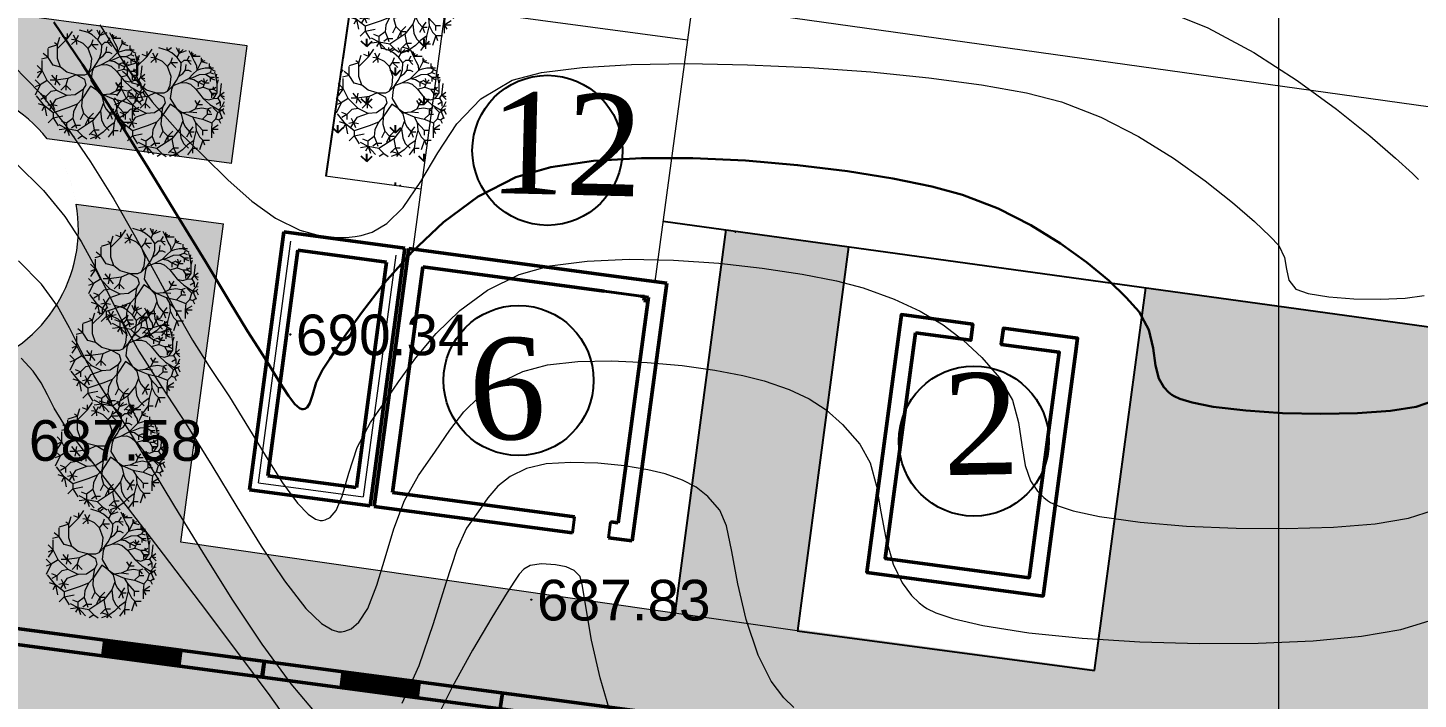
# Model space of a CAD drawing. Header units: feet. Extents: x 3381 to 683784, y 675186 to 4376258.
# Drawn here: x 682581.44 to 682615.64, y 4375705.45 to 4375721.97 of the extents above; entities that cross this region are included whole.
import ezdxf

# ---------------------------------------------------------------- set-up
doc = ezdxf.new("R2010")
doc.units = ezdxf.units.FT
doc.header["$MEASUREMENT"] = 0
doc.header["$PDMODE"] = 34
doc.header["$PDSIZE"] = 0.01
doc.linetypes.add('DUZ', pattern=[0])
doc.layers.get('0').update_dxf_attribs({"linetype": 'CONTINUOUS'})
for name, color, linetype in [('0_Point_Height', 2, 'CONTINUOUS'), ('0_Point_Point', 7, 'CONTINUOUS'), ('Layer8', 7, 'CONTINUOUS')]:
    doc.layers.add(name, color=color, linetype=linetype)
for name, color, linetype, lineweight in [('ANA HORIZONTAL', 24, 'CONTINUOUS', 30), ('HORIZANTAL', 24, 'CONTINUOUS', 13), ('km setka', 170, 'CONTINUOUS', 15), ('su xtti', 7, 'CONTINUOUS', 30), ('дерево', 96, 'CONTINUOUS', 5)]:
    doc.layers.add(name, color=color, linetype=linetype, lineweight=lineweight)
doc.styles.get("Standard").update_dxf_attribs({"font": 'arial.ttf', "height": 2})
doc.styles.add('style5', font='ariall.ttf', dxfattribs={"height": 400})
pattern_1 = [(90, (1766.15535, 840.54114), (-0.707106781, 0.707106781), [0.1875, -1.226713563]), (45, (1766.1554, 840.5411), (-0.70710678119, 0.70710678119), [0.1875, -0.8125]), (135, (1766.1554, 840.5411), (-0.70710678119, -0.70710678119), [0.1875, -0.8125])]

# ---------------------------------------------------------------- blocks, each defined once
blk = doc.blocks.new('kuknar')
at = {"layer": 'дерево'}
for p, q in [((8656750.03, 4482479.77), (8656749.86, 4482481.34)), ((8656750.03, 4482479.77), (8656752.02, 4482481.34)), ((8656734.6, 4482473.51), (8656733.1, 4482474.52)), ((8656734.6, 4482473.51), (8656735.8, 4482477.38)), ((8656734.6, 4482471.66), (8656739.67, 4482476.7)), ((8656739.67, 4482476.7), (8656737.14, 4482477.71)), ((8656739.67, 4482476.7), (8656742.2, 4482480.4)), ((8656739.67, 4482476.7), (8656739.67, 4482479.23)), ((8656744.05, 4482475.86), (8656741.68, 4482476.21)), ((8656744.05, 4482475.86), (8656741.68, 4482473.68)), ((8656744.05, 4482475.86), (8656742.69, 4482478.39)), ((8656744.05, 4482475.86), (8656745.22, 4482478.39)), ((8656747.59, 4482474.17), (8656744.05, 4482475.86)), ((8656744.05, 4482475.86), (8656744.21, 4482473.68)), ((8656750.03, 4482479.77), (8656745.71, 4482481.06)), ((8656750.1, 4482471.66), (8656747.59, 4482474.17)), ((8656752.16, 4482478.62), (8656750.03, 4482479.77)), ((8656751.78, 4482473.68), (8656752.63, 4482476.21)), ((8656754.9, 4482476.18), (8656752.16, 4482478.62)), ((8656755.89, 4482478.34), (8656754.6, 4482481.06)), ((8656754.9, 4482476.18), (8656755.89, 4482478.34)), ((8656756.89, 4482473.47), (8656754.9, 4482476.18)), ((8656755.89, 4482478.34), (8656756.03, 4482480.78)), ((8656755.89, 4482478.34), (8656757.9, 4482480.33)), ((8656755.89, 4482478.34), (8656759.61, 4482479.77)), ((8656756.89, 4482473.47), (8656758.46, 4482474.9)), ((8656758.46, 4482474.9), (8656759.92, 4482474.9)), ((8656759.92, 4482474.9), (8656761.21, 4482477.05)), ((8656759.92, 4482474.9), (8656762.05, 4482472.74)), ((8656759.92, 4482474.9), (8656762.05, 4482474.61)), ((8656762.35, 4482476.89), (8656761.07, 4482479.63)), ((8656762.35, 4482476.89), (8656762.35, 4482479.04)), ((8656762.35, 4482476.89), (8656763.2, 4482478.48)), ((8656762.35, 4482476.89), (8656764.49, 4482477.75)), ((8656763.64, 4482474.17), (8656762.35, 4482476.89)), ((8656762.35, 4482476.89), (8656766.64, 4482476.89)), ((8656764.93, 4482472.01), (8656763.64, 4482474.17)), ((8656765.07, 4482469.88), (8656767.23, 4482474.17)), ((8656767.23, 4482474.17), (8656767.23, 4482476.04)), ((8656767.23, 4482474.17), (8656767.93, 4482475.46)), ((8656767.23, 4482474.17), (8656769.08, 4482474.75)), ((8656767.23, 4482474.17), (8656770.09, 4482473.3)), ((8656729.73, 4482467.11), (8656726.38, 4482466.27)), ((8656729.73, 4482467.11), (8656727.2, 4482469.13)), ((8656734.6, 4482473.51), (8656729.73, 4482471.99)), ((8656729.73, 4482467.11), (8656729.73, 4482471.66)), ((8656732.26, 4482463.22), (8656729.73, 4482467.11)), ((8656734.6, 4482471.66), (8656734.6, 4482473.51)), ((8656734.6, 4482466.6), (8656734.6, 4482471.66)), ((8656750.1, 4482471.66), (8656751.78, 4482473.68)), ((8656751.95, 4482466.6), (8656750.1, 4482471.66)), ((8656751.78, 4482473.68), (8656754.32, 4482471.15)), ((8656751.78, 4482473.68), (8656755.16, 4482473.68)), ((8656755.75, 4482466.72), (8656756.75, 4482470.02)), ((8656755.75, 4482466.72), (8656757.76, 4482468.15)), ((8656756.75, 4482470.02), (8656756.89, 4482473.47)), ((8656757.76, 4482468.15), (8656759.19, 4482469.88)), ((8656759.19, 4482469.88), (8656759.47, 4482472.6)), ((8656759.19, 4482469.88), (8656760.62, 4482469.88)), ((8656760.62, 4482469.88), (8656762.05, 4482469.15)), ((8656760.76, 4482465.57), (8656762.92, 4482467.72)), ((8656762.92, 4482467.72), (8656765.07, 4482469.88)), ((8656762.92, 4482466.15), (8656766.22, 4482467.58)), ((8656765.07, 4482469.88), (8656764.93, 4482472.01)), ((8656765.07, 4482469.88), (8656766.93, 4482470.44)), ((8656766.22, 4482467.58), (8656769.36, 4482467.72)), ((8656766.93, 4482470.44), (8656769.08, 4482471.03)), ((8656769.08, 4482471.03), (8656771.24, 4482471.03)), ((8656769.36, 4482467.72), (8656771.66, 4482468.59)), ((8656769.36, 4482467.72), (8656771.66, 4482466.29)), ((8656771.24, 4482471.03), (8656771.24, 4482473.16)), ((8656771.24, 4482471.03), (8656771.94, 4482471.59)), ((8656771.24, 4482471.03), (8656773.39, 4482471.03)), ((8656771.24, 4482470.86), (8656774.1, 4482469.29)), ((8656771.66, 4482468.59), (8656772.39, 4482469.88)), ((8656771.66, 4482468.59), (8656773.25, 4482468)), ((8656774.68, 4482466.15), (8656773.96, 4482468.87)), ((8656774.68, 4482466.15), (8656774.96, 4482467.72)), ((8656726.71, 4482460.55), (8656724.18, 4482463.06)), ((8656726.71, 4482460.55), (8656724.18, 4482459.36)), ((8656726.71, 4482460.55), (8656724.18, 4482456.85)), ((8656726.71, 4482460.55), (8656726.71, 4482465.59)), ((8656729.24, 4482455.49), (8656726.71, 4482460.55)), ((8656736.13, 4482462.22), (8656732.26, 4482463.22)), ((8656736.13, 4482462.22), (8656734.6, 4482466.6)), ((8656739.34, 4482459.71), (8656736.13, 4482462.22)), ((8656750.03, 4482459.12), (8656751.46, 4482462.22)), ((8656750.03, 4482459.12), (8656752.89, 4482462.12)), ((8656751.46, 4482462.22), (8656751.95, 4482466.6)), ((8656752.02, 4482459.99), (8656751.46, 4482455.54)), ((8656752.89, 4482462.12), (8656752.02, 4482459.99)), ((8656752.89, 4482462.12), (8656754.6, 4482464.56)), ((8656752.89, 4482462.12), (8656756.47, 4482463.41)), ((8656754.6, 4482464.56), (8656755.75, 4482466.72)), ((8656756.47, 4482463.41), (8656760.76, 4482465.57)), ((8656756.47, 4482463.41), (8656759.33, 4482463.55)), ((8656759.33, 4482463.55), (8656761.63, 4482462.71)), ((8656760.76, 4482465.57), (8656762.92, 4482466.15)), ((8656760.76, 4482465.57), (8656763.34, 4482465.15)), ((8656761.63, 4482462.71), (8656764.35, 4482460.27)), ((8656763.34, 4482465.15), (8656765.5, 4482463.72)), ((8656764.35, 4482460.27), (8656768.07, 4482461.28)), ((8656764.35, 4482460.27), (8656768.07, 4482455.54)), ((8656765.5, 4482463.72), (8656767.65, 4482464.7)), ((8656765.5, 4482463.72), (8656765.5, 4482461.56)), ((8656765.5, 4482463.72), (8656768.21, 4482462.57)), ((8656768.94, 4482463.41), (8656767.65, 4482464.28)), ((8656768.07, 4482461.28), (8656768.94, 4482463.41)), ((8656768.07, 4482461.28), (8656770.96, 4482460.27)), ((8656768.94, 4482463.41), (8656768.38, 4482465.57)), ((8656768.94, 4482463.41), (8656770.23, 4482465)), ((8656768.94, 4482463.41), (8656771.1, 4482463.41)), ((8656770.96, 4482460.27), (8656773.09, 4482460.27)), ((8656770.96, 4482460.27), (8656772.39, 4482457.97)), ((8656771.66, 4482466.29), (8656771.66, 4482464.14)), ((8656771.66, 4482466.29), (8656773.82, 4482466.29)), ((8656771.66, 4482466.29), (8656772.67, 4482465.43)), ((8656772.67, 4482465.43), (8656773.82, 4482465)), ((8656773.09, 4482460.27), (8656773.39, 4482461.42)), ((8656773.09, 4482460.27), (8656774.54, 4482461.28)), ((8656773.09, 4482460.27), (8656774.96, 4482459.26)), ((8656775.25, 4482462.85), (8656774.68, 4482466.15)), ((8656774.68, 4482466.15), (8656775.83, 4482466.15)), ((8656775.25, 4482462.85), (8656775.83, 4482465.15)), ((8656775.25, 4482458.4), (8656775.25, 4482462.85)), ((8656776.67, 4482457.11), (8656777.4, 4482462.99)), ((8656725.7, 4482453.31), (8656723.17, 4482455.82)), ((8656725.7, 4482453.31), (8656723.17, 4482452.3)), ((8656725.7, 4482453.31), (8656723.17, 4482448.08)), ((8656729.24, 4482455.49), (8656725.7, 4482453.31)), ((8656734.28, 4482450.45), (8656729.24, 4482455.49)), ((8656733.78, 4482455.65), (8656730.74, 4482455.65)), ((8656733.78, 4482455.65), (8656731.75, 4482458.18)), ((8656733.78, 4482455.65), (8656733.27, 4482453.15)), ((8656733.78, 4482455.65), (8656734.28, 4482458.18)), ((8656739.83, 4482456.5), (8656733.78, 4482455.65)), ((8656733.78, 4482455.65), (8656735.8, 4482453.15)), ((8656738.82, 4482453.15), (8656736.29, 4482450.61)), ((8656739.83, 4482456.5), (8656738.82, 4482453.15)), ((8656738.82, 4482453.15), (8656741.35, 4482450.61)), ((8656738.82, 4482453.15), (8656738.82, 4482450.61)), ((8656744, 4482458.4), (8656739.34, 4482459.71)), ((8656744, 4482458.4), (8656739.83, 4482456.5)), ((8656748.29, 4482455.96), (8656744, 4482458.4)), ((8656744, 4482458.4), (8656748.29, 4482458.4)), ((8656747.73, 4482451.08), (8656749.02, 4482453.24)), ((8656748.29, 4482458.4), (8656750.03, 4482459.12)), ((8656749.02, 4482453.24), (8656748.29, 4482455.96)), ((8656751.46, 4482455.54), (8656754.6, 4482450.38)), ((8656765.26, 4482452.47), (8656764.07, 4482454.48)), ((8656765.26, 4482452.47), (8656766.6, 4482454.48)), ((8656768.07, 4482455.54), (8656771.52, 4482452.37)), ((8656768.07, 4482455.54), (8656770.96, 4482454.81)), ((8656770.96, 4482454.81), (8656773.25, 4482455.54)), ((8656772.39, 4482457.97), (8656774.54, 4482457.97)), ((8656774.54, 4482457.97), (8656772.39, 4482457.97)), ((8656772.39, 4482457.97), (8656772.39, 4482455.82)), ((8656772.39, 4482457.97), (8656773.39, 4482457.11)), ((8656773.25, 4482455.54), (8656775.25, 4482458.4)), ((8656773.25, 4482455.54), (8656775.53, 4482455.68)), ((8656776.67, 4482453.66), (8656774.68, 4482452.51)), ((8656775.53, 4482455.68), (8656776.67, 4482457.11)), ((8656775.53, 4482455.68), (8656776.67, 4482453.66)), ((8656776.67, 4482457.11), (8656778.69, 4482458.7)), ((8656776.67, 4482457.11), (8656778.83, 4482454.95)), ((8656776.67, 4482457.11), (8656778.69, 4482456.54)), ((8656776.67, 4482453.66), (8656776.67, 4482451.53)), ((8656777.68, 4482451.53), (8656778.83, 4482453.97)), ((8656727.88, 4482442.69), (8656723.85, 4482447.75)), ((8656728.56, 4482447.4), (8656726.03, 4482448.41)), ((8656728.56, 4482447.4), (8656726.03, 4482445.9)), ((8656731.09, 4482449.93), (8656728.56, 4482447.4)), ((8656728.56, 4482447.4), (8656728.56, 4482444.9)), ((8656734.28, 4482450.45), (8656731.09, 4482449.93)), ((8656739.34, 4482447.92), (8656733.6, 4482445.9)), ((8656739.34, 4482447.92), (8656734.28, 4482450.45)), ((8656743.53, 4482448.25), (8656739.34, 4482447.92)), ((8656747.73, 4482451.08), (8656743.53, 4482448.25)), ((8656747, 4482446.21), (8656744.54, 4482443.54)), ((8656747, 4482446.21), (8656746.75, 4482442.53)), ((8656751.32, 4482452.68), (8656747, 4482446.21)), ((8656747, 4482446.21), (8656747.73, 4482451.08)), ((8656754.6, 4482450.38), (8656751.32, 4482452.68)), ((8656754.6, 4482450.38), (8656757.48, 4482448.36)), ((8656754.6, 4482450.38), (8656757.01, 4482447.75)), ((8656757.01, 4482447.75), (8656757.85, 4482444.22)), ((8656757.48, 4482448.36), (8656761.21, 4482448.76)), ((8656757.48, 4482448.36), (8656762.64, 4482446.21)), ((8656761.21, 4482448.76), (8656764.25, 4482450.26)), ((8656761.21, 4482448.76), (8656764.91, 4482448.41)), ((8656762.64, 4482446.21), (8656767.79, 4482445.06)), ((8656762.64, 4482446.21), (8656764.25, 4482443.37)), ((8656764.25, 4482450.26), (8656765.26, 4482452.47)), ((8656764.25, 4482450.26), (8656767.44, 4482450.78)), ((8656765.26, 4482452.47), (8656767.77, 4482452.47)), ((8656767.44, 4482450.78), (8656770.3, 4482450.26)), ((8656767.79, 4482445.06), (8656770.37, 4482447.5)), ((8656770.3, 4482450.26), (8656772.32, 4482450.94)), ((8656770.3, 4482450.26), (8656771.82, 4482448.41)), ((8656770.37, 4482447.5), (8656770.37, 4482449.65)), ((8656770.37, 4482447.5), (8656772.53, 4482447.5)), ((8656771.52, 4482452.37), (8656775.97, 4482449.65)), ((8656775.53, 4482448.41), (8656773, 4482450.94)), ((8656774.52, 4482445.22), (8656775.53, 4482448.41)), ((8656775.53, 4482448.41), (8656778.06, 4482449.77)), ((8656775.97, 4482449.65), (8656777.68, 4482451.53)), ((8656775.97, 4482449.65), (8656777.68, 4482445.36)), ((8656775.97, 4482449.65), (8656777.68, 4482449.65)), ((8656776.02, 4482444.71), (8656777.87, 4482446.07)), ((8656777.68, 4482451.53), (8656778.83, 4482451.81)), ((8656777.68, 4482449.65), (8656778.55, 4482450.38)), ((8656777.68, 4482449.65), (8656778.83, 4482447.5)), ((8656727.88, 4482442.69), (8656724.85, 4482443.7)), ((8656727.88, 4482442.69), (8656726.54, 4482440.16)), ((8656732.26, 4482439.15), (8656727.88, 4482442.69)), ((8656727.88, 4482442.69), (8656728.89, 4482437.65)), ((8656731.93, 4482443.37), (8656729.57, 4482442.86)), ((8656731.93, 4482443.37), (8656730.41, 4482440.84)), ((8656731.93, 4482443.37), (8656730.9, 4482445.39)), ((8656733.6, 4482445.9), (8656731.93, 4482443.37)), ((8656731.93, 4482443.37), (8656734.44, 4482442.86)), ((8656731.93, 4482443.37), (8656732.94, 4482440.84)), ((8656739.83, 4482441.68), (8656732.26, 4482439.15)), ((8656732.26, 4482439.15), (8656732.26, 4482436.65)), ((8656744.54, 4482443.54), (8656739.83, 4482441.68)), ((8656742.69, 4482439.67), (8656742.36, 4482436.29)), ((8656744.54, 4482443.54), (8656742.69, 4482439.67)), ((8656747.75, 4482438.99), (8656746.07, 4482435.64)), ((8656746.75, 4482442.53), (8656747.75, 4482438.99)), ((8656747.75, 4482438.99), (8656750.26, 4482436.46)), ((8656750.26, 4482436.46), (8656752.79, 4482438.99)), ((8656756.33, 4482440.16), (8656752.3, 4482435.12)), ((8656757.85, 4482444.22), (8656756.33, 4482440.16)), ((8656756.33, 4482440.16), (8656756.85, 4482435.64)), ((8656757.85, 4482444.22), (8656758.18, 4482442.86)), ((8656758.18, 4482442.86), (8656759.19, 4482441)), ((8656759.19, 4482441), (8656761.21, 4482438.66)), ((8656761.21, 4482438.66), (8656763.06, 4482441.19)), ((8656764.58, 4482439.5), (8656763.25, 4482434.11)), ((8656764.25, 4482443.37), (8656764.58, 4482439.5)), ((8656764.25, 4482443.37), (8656767.77, 4482439.5)), ((8656764.58, 4482439.5), (8656766.27, 4482436.13)), ((8656767.77, 4482439.5), (8656767.77, 4482436.97)), ((8656767.77, 4482439.5), (8656770.3, 4482439.5)), ((8656767.79, 4482445.06), (8656772.53, 4482443.21)), ((8656772.53, 4482443.21), (8656772.25, 4482439.9)), ((8656772.25, 4482439.9), (8656775.69, 4482442.06)), ((8656772.25, 4482439.9), (8656772.25, 4482435.61)), ((8656772.25, 4482439.9), (8656773.53, 4482437.75)), ((8656772.25, 4482439.9), (8656775.69, 4482439.9)), ((8656772.53, 4482443.21), (8656774.52, 4482445.22)), ((8656774.52, 4482445.22), (8656776.02, 4482444.71)), ((8656776.02, 4482444.71), (8656776.86, 4482443.04)), ((8656732.26, 4482436.65), (8656729.73, 4482434.11)), ((8656732.26, 4482436.65), (8656737.3, 4482437.65)), ((8656732.26, 4482436.65), (8656734.79, 4482432.59)), ((8656739.34, 4482431.09), (8656735.45, 4482433.11)), ((8656739.15, 4482433.95), (8656736.64, 4482434.96)), ((8656742.36, 4482436.29), (8656739.15, 4482433.95)), ((8656739.15, 4482433.95), (8656739.15, 4482431.42)), ((8656743.7, 4482432.94), (8656741.68, 4482431.42)), ((8656742.36, 4482436.29), (8656743.7, 4482432.94)), ((8656743.7, 4482432.94), (8656746.23, 4482432.94)), ((8656743.7, 4482432.94), (8656744.21, 4482431.42)), ((8656752.3, 4482435.12), (8656744.71, 4482430.08)), ((8656750.26, 4482436.46), (8656748.6, 4482433.11)), ((8656750.26, 4482436.46), (8656752.79, 4482436.46)), ((8656750.26, 4482436.46), (8656750.26, 4482433.95)), ((8656752.3, 4482435.12), (8656753.14, 4482430.57)), ((8656756.85, 4482435.64), (8656758.18, 4482432.75)), ((8656760.2, 4482431.93), (8656757.67, 4482429.4)), ((8656758.18, 4482432.75), (8656760.71, 4482430.25)), ((8656761.21, 4482438.66), (8656759.71, 4482435.97)), ((8656763.25, 4482434.11), (8656760.2, 4482431.93)), ((8656761.21, 4482438.66), (8656763.57, 4482438.66)), ((8656761.21, 4482438.66), (8656762.21, 4482435.97)), ((8656763.25, 4482434.11), (8656762.73, 4482430.25)), ((8656766.27, 4482436.13), (8656767.96, 4482434.44)), ((8656767.96, 4482434.44), (8656766.27, 4482429.4)), ((8656767.96, 4482434.44), (8656771.31, 4482434.44)), ((8656767.96, 4482434.44), (8656768.8, 4482431.93)), ((8656739.34, 4482431.09), (8656735.45, 4482430.57)), ((8656739.34, 4482431.09), (8656737.98, 4482428.89)), ((8656744.71, 4482430.08), (8656739.34, 4482431.09)), ((8656739.34, 4482431.09), (8656743.04, 4482427.04)), ((8656739.34, 4482431.09), (8656740.51, 4482427.72)), ((8656744.71, 4482430.08), (8656747.24, 4482427.55)), ((8656747.24, 4482427.55), (8656744.89, 4482426.03)), ((8656747.24, 4482427.55), (8656749.44, 4482426.03)), ((8656753.14, 4482430.57), (8656750.61, 4482428.04)), ((8656754.81, 4482427.39), (8656751.1, 4482428.56)), ((8656754.81, 4482427.39), (8656751.1, 4482426.03)), ((8656753.14, 4482430.57), (8656755.65, 4482430.57)), ((8656753.14, 4482430.57), (8656754.32, 4482428.04)), ((8656754.81, 4482427.39), (8656753.64, 4482426.03)), ((8656757.67, 4482429.4), (8656754.81, 4482427.39)), ((8656754.81, 4482427.39), (8656756.17, 4482426.03)), ((8656762.73, 4482430.25), (8656760.2, 4482426.87)), ((8656762.73, 4482430.25), (8656765.26, 4482430.25)), ((8656762.73, 4482430.25), (8656762.73, 4482427.72))]:
    blk.add_line(p, q, dxfattribs=at)

msp = doc.modelspace()

# ---------------------------------------------------------------- hatches: boundary and pattern name
at = {"lineweight": 25}
h = msp.add_hatch(dxfattribs=at)
h.set_pattern_fill('GRASS', color=3)
h.set_pattern_definition(pattern_1)
edge = h.paths.add_edge_path(flags=16)
edge.add_arc((682579.126, 4375717.036), 3.56, 0, 360)
edge = h.paths.add_edge_path()
edge.add_line((682581.918, 4375719.244), (682586.455, 4375718.637))
edge.add_line((682586.455, 4375718.637), (682586.842, 4375721.526))
edge.add_line((682586.842, 4375721.526), (682579.516, 4375722.515))
edge.add_line((682579.516, 4375722.515), (682581.657, 4375738.371))
edge.add_line((682581.657, 4375738.371), (682590.03, 4375737.24))
edge.add_line((682590.03, 4375737.24), (682590.757, 4375742.624))
edge.add_line((682590.757, 4375742.624), (682586.105, 4375743.295))
edge.add_line((682586.105, 4375743.295), (682586.919, 4375748.936))
edge.add_line((682586.919, 4375748.936), (682595.041, 4375747.783))
edge.add_line((682595.041, 4375747.783), (682598.787, 4375774.898))
edge.add_line((682598.787, 4375774.898), (682598.88, 4375775.588))
edge.add_line((682598.88, 4375775.588), (682598.609, 4375775.095))
edge.add_line((682598.609, 4375775.095), (682561.072, 4375701.765))
edge.add_line((682561.072, 4375701.765), (682652.667, 4375673.889))
edge.add_line((682652.667, 4375673.889), (682684.525, 4375754.529))
edge.add_line((682684.525, 4375754.529), (682677.414, 4375757.25))
edge.add_line((682677.414, 4375757.25), (682675.66, 4375752.667))
edge.add_line((682675.66, 4375752.667), (682667.296, 4375755.6))
edge.add_arc((682826.725, 4375690.715), 172.127, 157.85455, 159.31778)
edge.add_line((682665.691, 4375751.508), (682679.056, 4375749.711))
edge.add_line((682679.056, 4375749.711), (682678.314, 4375744.463))
edge.add_line((682678.314, 4375744.463), (682664.985, 4375746.27))
edge.add_arc((682665.285, 4375743.129), 3.155, 95.4615, 167.5925)
edge.add_line((682662.203, 4375743.807), (682662.203, 4375742.852))
edge.add_line((682662.203, 4375742.852), (682663.87, 4375743.246))
edge.add_line((682663.87, 4375743.246), (682669.462, 4375742.267))
edge.add_line((682669.462, 4375742.267), (682667.512, 4375729.083))
edge.add_line((682667.512, 4375729.083), (682667.293, 4375729.083))
edge.add_line((682667.293, 4375729.083), (682662.203, 4375729.801))
edge.add_line((682662.203, 4375729.801), (682662.815, 4375735.168))
edge.add_line((682662.815, 4375735.168), (682667.918, 4375734.469))
edge.add_line((682667.918, 4375734.469), (682668.269, 4375737.031))
edge.add_line((682668.269, 4375737.031), (682663.089, 4375737.741))
edge.add_line((682663.089, 4375737.741), (682663.684, 4375742.829))
edge.add_line((682663.684, 4375742.829), (682662.104, 4375742.62))
edge.add_line((682662.104, 4375742.62), (682660.048, 4375726.654))
edge.add_line((682660.048, 4375726.654), (682668.784, 4375725.445))
edge.add_line((682668.784, 4375725.445), (682667.953, 4375718.089))
edge.add_line((682667.953, 4375718.089), (682659.17, 4375719.305))
edge.add_line((682659.17, 4375719.305), (682658.791, 4375716.654))
edge.add_line((682658.791, 4375716.654), (682652.663, 4375717.458))
edge.add_arc((682652.227, 4375707.467), 10, 87.4993, 110.7786)
edge.add_line((682648.679, 4375716.817), (682658.429, 4375715.391))
edge.add_line((682658.429, 4375715.391), (682657.802, 4375711.896))
edge.add_line((682657.802, 4375711.896), (682654.491, 4375712.422))
edge.add_line((682654.491, 4375712.422), (682654.885, 4375715.496))
edge.add_line((682654.885, 4375715.496), (682652.353, 4375715.831))
edge.add_line((682652.353, 4375715.831), (682651.948, 4375712.769))
edge.add_line((682651.948, 4375712.769), (682648.624, 4375713.209))
edge.add_line((682648.624, 4375713.209), (682648.977, 4375716.307))
edge.add_line((682648.977, 4375716.307), (682648.183, 4375716.613))
edge.add_arc((682652.396, 4375707.255), 10.263, 114.2395, 179.0096)
edge.add_line((682642.135, 4375707.432), (682641.785, 4375704.796))
edge.add_line((682641.785, 4375704.796), (682638.798, 4375705.123))
edge.add_line((682638.798, 4375705.123), (682637.918, 4375700.26))
edge.add_line((682637.918, 4375700.26), (682629.208, 4375701.474))
edge.add_line((682629.208, 4375701.474), (682629.896, 4375706.374))
edge.add_line((682629.896, 4375706.374), (682622.97, 4375707.293))
edge.add_line((682622.97, 4375707.293), (682622.557, 4375704.184))
edge.add_line((682622.557, 4375704.184), (682595.928, 4375707.777))
edge.add_line((682595.928, 4375707.777), (682585.207, 4375709.32))
edge.add_line((682585.207, 4375709.32), (682586.256, 4375717.15))
edge.add_line((682586.256, 4375717.15), (682582.635, 4375717.635))
edge.add_arc((682579.126, 4375717.036), 3.56, 9.688, 38.3434)
h = msp.add_hatch(dxfattribs=at)
h.set_pattern_fill('GRASS', color=3)
h.set_pattern_definition(pattern_1)
edge = h.paths.add_edge_path(flags=16)
edge.add_arc((682579.126, 4375717.036), 3.56, 0, 360)
edge = h.paths.add_edge_path()
edge.add_line((682581.918, 4375719.244), (682586.455, 4375718.637))
edge.add_line((682586.455, 4375718.637), (682586.842, 4375721.526))
edge.add_line((682586.842, 4375721.526), (682579.516, 4375722.515))
edge.add_line((682579.516, 4375722.515), (682581.657, 4375738.371))
edge.add_line((682581.657, 4375738.371), (682590.03, 4375737.24))
edge.add_line((682590.03, 4375737.24), (682590.757, 4375742.624))
edge.add_line((682590.757, 4375742.624), (682586.105, 4375743.295))
edge.add_line((682586.105, 4375743.295), (682586.919, 4375748.936))
edge.add_line((682586.919, 4375748.936), (682595.041, 4375747.783))
edge.add_line((682595.041, 4375747.783), (682598.787, 4375774.898))
edge.add_line((682598.787, 4375774.898), (682598.88, 4375775.588))
edge.add_line((682598.88, 4375775.588), (682598.609, 4375775.095))
edge.add_line((682598.609, 4375775.095), (682561.072, 4375701.765))
edge.add_line((682561.072, 4375701.765), (682652.667, 4375673.889))
edge.add_line((682652.667, 4375673.889), (682684.525, 4375754.529))
edge.add_line((682684.525, 4375754.529), (682677.414, 4375757.25))
edge.add_line((682677.414, 4375757.25), (682675.66, 4375752.667))
edge.add_line((682675.66, 4375752.667), (682667.296, 4375755.6))
edge.add_arc((682826.725, 4375690.715), 172.127, 157.85455, 159.31778)
edge.add_line((682665.691, 4375751.508), (682679.056, 4375749.711))
edge.add_line((682679.056, 4375749.711), (682678.314, 4375744.463))
edge.add_line((682678.314, 4375744.463), (682664.985, 4375746.27))
edge.add_arc((682665.285, 4375743.129), 3.155, 95.4615, 167.5925)
edge.add_line((682662.203, 4375743.807), (682662.203, 4375742.852))
edge.add_line((682662.203, 4375742.852), (682663.87, 4375743.246))
edge.add_line((682663.87, 4375743.246), (682669.462, 4375742.267))
edge.add_line((682669.462, 4375742.267), (682667.512, 4375729.083))
edge.add_line((682667.512, 4375729.083), (682667.293, 4375729.083))
edge.add_line((682667.293, 4375729.083), (682662.203, 4375729.801))
edge.add_line((682662.203, 4375729.801), (682662.815, 4375735.168))
edge.add_line((682662.815, 4375735.168), (682667.918, 4375734.469))
edge.add_line((682667.918, 4375734.469), (682668.269, 4375737.031))
edge.add_line((682668.269, 4375737.031), (682663.089, 4375737.741))
edge.add_line((682663.089, 4375737.741), (682663.684, 4375742.829))
edge.add_line((682663.684, 4375742.829), (682662.104, 4375742.62))
edge.add_line((682662.104, 4375742.62), (682660.048, 4375726.654))
edge.add_line((682660.048, 4375726.654), (682668.784, 4375725.445))
edge.add_line((682668.784, 4375725.445), (682667.953, 4375718.089))
edge.add_line((682667.953, 4375718.089), (682659.17, 4375719.305))
edge.add_line((682659.17, 4375719.305), (682658.791, 4375716.654))
edge.add_line((682658.791, 4375716.654), (682652.663, 4375717.458))
edge.add_arc((682652.227, 4375707.467), 10, 87.4993, 110.7786)
edge.add_line((682648.679, 4375716.817), (682658.429, 4375715.391))
edge.add_line((682658.429, 4375715.391), (682657.802, 4375711.896))
edge.add_line((682657.802, 4375711.896), (682654.491, 4375712.422))
edge.add_line((682654.491, 4375712.422), (682654.885, 4375715.496))
edge.add_line((682654.885, 4375715.496), (682652.353, 4375715.831))
edge.add_line((682652.353, 4375715.831), (682651.948, 4375712.769))
edge.add_line((682651.948, 4375712.769), (682648.624, 4375713.209))
edge.add_line((682648.624, 4375713.209), (682648.977, 4375716.307))
edge.add_line((682648.977, 4375716.307), (682648.183, 4375716.613))
edge.add_arc((682652.396, 4375707.255), 10.263, 114.2395, 179.0096)
edge.add_line((682642.135, 4375707.432), (682641.785, 4375704.796))
edge.add_line((682641.785, 4375704.796), (682638.798, 4375705.123))
edge.add_line((682638.798, 4375705.123), (682637.918, 4375700.26))
edge.add_line((682637.918, 4375700.26), (682629.208, 4375701.474))
edge.add_line((682629.208, 4375701.474), (682629.896, 4375706.374))
edge.add_line((682629.896, 4375706.374), (682622.97, 4375707.293))
edge.add_line((682622.97, 4375707.293), (682623.404, 4375710.567))
edge.add_arc((682620.431, 4375710.962), 3, 352.4412, 442.1402)
edge.add_line((682620.841, 4375713.934), (682608.946, 4375715.58))
edge.add_line((682608.946, 4375715.58), (682607.684, 4375706.157))
edge.add_line((682607.684, 4375706.157), (682600.38, 4375707.136))
edge.add_line((682600.38, 4375707.136), (682601.634, 4375716.585))
edge.add_line((682601.634, 4375716.585), (682598.619, 4375717.007))
edge.add_line((682598.619, 4375717.007), (682597.358, 4375707.502))
edge.add_line((682597.358, 4375707.502), (682595.928, 4375707.777))
edge.add_line((682595.928, 4375707.777), (682585.207, 4375709.32))
edge.add_line((682585.207, 4375709.32), (682586.256, 4375717.15))
edge.add_line((682586.256, 4375717.15), (682582.635, 4375717.635))
edge.add_arc((682579.126, 4375717.036), 3.56, 9.688, 38.3434)
h = msp.add_hatch(dxfattribs=at)
h.set_pattern_fill('GRASS', color=3)
h.set_pattern_definition(pattern_1)
h.paths.add_polyline_path([(682591.122, 4375718.011), (682588.767, 4375718.327), (682591.184, 4375735.066), (682593.38, 4375734.77)])
at = {"lineweight": 50}
h = msp.add_hatch(dxfattribs=at)
h.set_pattern_fill('ANSI31', scale=0.3, angle=-0.0118)
h.set_pattern_definition([(44.9882312419, (-3396.412545, -188.507013), (-0.0265110571503, 0.02652195031993), [])])
h.paths.add_polyline_path([(682583.334, 4375706.908), (682585.208, 4375706.657), (682585.155, 4375706.274), (682583.29, 4375706.52)])
h = msp.add_hatch(dxfattribs=at)
h.set_pattern_fill('ANSI31', scale=0.3, angle=-0.0118)
h.set_pattern_definition([(44.9882312419, (-3390.550693, -189.2875), (-0.0265110571503, 0.02652195031993), [])])
h.paths.add_polyline_path([(682589.195, 4375706.127), (682591.07, 4375705.876), (682591.017, 4375705.493), (682589.152, 4375705.74)])

# ---------------------------------------------------------------- linework, layer by layer
at = {"color": 7, "lineweight": 18}
for p, q in [((682588.789, 4375718.324, -686.994), (682591.184, 4375735.066, -1307.603)), ((682591.725, 4375722.471, -686.994), (682597.671, 4375721.674, -686.994)), ((682586.455, 4375718.637, -686.994), (682586.842, 4375721.526, -686.994)), ((682588.767, 4375718.327, -686.994), (682591.122, 4375718.011, -686.994)), ((682585.207, 4375709.32, -686.994), (682586.256, 4375717.15, -686.994)), ((682598.845, 4375716.977, -686.994), (682622.211, 4375713.745, -686.994)), ((682600.365, 4375707.138, -686.994), (682585.207, 4375709.32, -686.994))]:
    msp.add_line(p, q, dxfattribs=at)
at = {"color": 7, "linetype": 'DUZ', "lineweight": 50}
for p, q in [((682586.893, 4375710.608, -686.994), (682587.744, 4375716.951, -686.994)), ((682587.744, 4375716.951, -686.994), (682590.717, 4375716.552, -686.994)), ((682587.343, 4375710.952, -643.633), (682588.088, 4375716.502, -643.633)), ((682588.088, 4375716.502, -643.633), (682590.268, 4375716.21, -643.633)), ((682590.717, 4375716.552, -686.994), (682589.867, 4375710.209, -686.994)), ((682587.343, 4375710.952, -643.633), (682589.523, 4375710.661, -643.633)), ((682586.893, 4375710.608, -686.994), (682589.867, 4375710.211, -686.994))]:
    msp.add_line(p, q, dxfattribs=at)
at = {"color": 7, "lineweight": 25}
for p, q in [((682597.358, 4375707.502, -686.994), (682598.619, 4375717.007, -686.994)), ((682600.38, 4375707.136, -686.994), (682601.634, 4375716.585, -686.994)), ((682607.684, 4375706.157, -686.994), (682608.946, 4375715.576, -686.994)), ((682600.365, 4375707.138, -686.994), (682607.684, 4375706.157, -686.994))]:
    msp.add_line(p, q, dxfattribs=at)
at = {"color": 7, "linetype": 'DUZ', "lineweight": 13}
for p, q in [((682587.118, 4375710.778, -643.633), (682587.916, 4375716.727, -643.633)), ((682590.493, 4375716.381, -643.633), (682589.695, 4375710.434, -643.633)), ((682587.118, 4375710.78, -643.633), (682589.695, 4375710.435, -643.633))]:
    msp.add_line(p, q, dxfattribs=at)
at = {"color": 7, "lineweight": 50}
for p, q in [((682589.965, 4375710.197, -686.994), (682590.815, 4375716.54, -686.994)), ((682590.815, 4375716.54, -686.994), (682595.672, 4375715.889, -686.994)), ((682590.268, 4375716.21, -643.633), (682589.527, 4375710.66, -643.633)), ((682591.158, 4375716.09, -686.994), (682590.414, 4375710.54, -686.994)), ((682595.619, 4375715.492, -686.994), (682591.158, 4375716.09, -686.994)), ((682595.672, 4375715.889, -686.994), (682597.158, 4375715.69, -686.994)), ((682597.158, 4375715.69, -686.994), (682596.308, 4375709.346, -686.994)), ((682595.965, 4375709.796, -686.994), (682596.709, 4375715.346, -686.994)), ((682596.61, 4375715.36, -686.994), (682596.511, 4375715.373, -686.994)), ((682596.596, 4375715.26, -686.994), (682596.61, 4375715.36, -686.994)), ((682596.696, 4375715.247, -686.994), (682596.596, 4375715.26, -686.994)), ((682590.414, 4375710.54, -686.994), (682594.894, 4375709.939, -686.994)), ((682594.841, 4375709.543, -686.994), (682589.965, 4375710.197, -686.994)), ((682595.776, 4375709.821, -686.994), (682595.965, 4375709.796, -686.994)), ((682596.308, 4375709.346, -686.994), (682595.723, 4375709.425, -686.994)), ((682587.255, 4375706.386, -686.994), (682587.203, 4375706.001, -686.994)), ((682587.268, 4375706.385, -686.994), (682587.217, 4375706.001, -686.994)), ((682593.117, 4375705.608, -686.994), (682593.065, 4375705.223, -686.994))]:
    msp.add_line(p, q, dxfattribs=at)
at = {"color": 7, "linetype": 'DUZ', "lineweight": 40}
for p, q in [((682596.709, 4375715.346, -686.994), (682595.619, 4375715.492, -686.994)), ((682594.841, 4375709.542, -686.994), (682594.894, 4375709.939, -686.994)), ((682595.723, 4375709.425, -686.994), (682595.776, 4375709.821, -686.994)), ((682595.723, 4375709.425, -686.994), (682595.776, 4375709.821, -686.994))]:
    msp.add_line(p, q, dxfattribs=at)
at = {"color": 7, "linetype": 'DUZ', "lineweight": 15}
msp.add_line((682595.777, 4375709.822, -686.994), (682595.724, 4375709.425, -686.994), dxfattribs=at)
msp.add_line((682595.777, 4375709.822, -686.994), (682595.724, 4375709.425, -686.994), dxfattribs=at)
at = {"color": 7, "lineweight": 50, "elevation": -686.994}
for points in [[(682663.437, 4375762.629), (682663.612, 4375762.99), (682638.289, 4375772.672), (682599.394, 4375777.506), (682564.349, 4375709.042), (682661.897, 4375696.054), (682677.674, 4375735.97), (682677.315, 4375736.112), (682661.639, 4375696.507), (682564.984, 4375709.345), (682599.673, 4375777.072), (682638.188, 4375772.298), (682663.437, 4375762.629)], [(682603.277, 4375714.466), (682604.635, 4375714.284), (682604.688, 4375714.681), (682602.933, 4375714.916), (682602.083, 4375708.573), (682606.416, 4375707.992), (682607.213, 4375713.949), (682607.265, 4375714.336), (682605.439, 4375714.58), (682605.386, 4375714.184), (682606.815, 4375713.992), (682606.072, 4375708.442), (682602.533, 4375708.916), (682603.277, 4375714.466)], [(682583.334, 4375706.908), (682585.207, 4375706.659), (682585.156, 4375706.274), (682583.29, 4375706.522), (682583.334, 4375706.908)], [(682589.196, 4375706.129), (682591.069, 4375705.88), (682591.018, 4375705.495), (682589.152, 4375705.744), (682589.196, 4375706.129)]]:
    msp.add_lwpolyline(points, dxfattribs=at)
at = {"color": 7, "lineweight": 18}
for points, elevation in [([(682590.922, 4375716.526), (682598.886, 4375775.635), (682604.849, 4375774.829), (682596.869, 4375715.728)], -686.994), ([(682586.842, 4375721.526), (682579.516, 4375722.515), (682581.657, 4375738.371)], -686.994), ([(682591.182, 4375735.067), (682588.767, 4375718.327)], -1380.994), ([(682591.184, 4375735.066), (682589.201, 4375721.207), (682589.182, 4375721.21)], -686.994), ([(682586.455, 4375718.637), (682581.918, 4375719.244)], -686.994), ([(682582.635, 4375717.635), (682586.256, 4375717.15)], -686.994), ([(682597.069, 4375717.215), (682597.206, 4375717.197)], -686.994), ([(682597.206, 4375717.197), (682598.845, 4375716.977), (682598.839, 4375716.931)], -686.994)]:
    msp.add_lwpolyline(points, dxfattribs=dict(at, elevation=elevation))
at = {"color": 7, "lineweight": 18, "elevation": -686.994}
msp.add_lwpolyline([(682597.792, 4375722.566), (682631.868, 4375717.809, 0.4762), (682638.158, 4375723.006), (682643.719, 4375763.732)], format="xyb", dxfattribs=at)
at = {"color": 7, "lineweight": 25, "elevation": -686.994}
msp.add_lwpolyline([(682597.069, 4375717.215), (682620.841, 4375713.934, -0.412676), (682623.404, 4375710.567), (682622.97, 4375707.293)], format="xyb", dxfattribs=at)
at = {"color": 7, "linetype": 'DUZ', "lineweight": 25}
for centre in [(682594.223, 4375718.958, 6884.06), (682593.515, 4375713.295, -450.833), (682604.714, 4375711.804, -3499.807)]:
    msp.add_circle(centre, 1.846, dxfattribs=at)
at = {"color": 7, "lineweight": 18}
msp.add_arc((682579.126, 4375717.036, 1.506), 3.56, 38.3434, 9.688, dxfattribs=at)
at = {"linetype": 'Continuous'}
msp.add_open_spline([(682575.895, 4375847.878, -686.994), (682575.783, 4375847.748, -686.994), (682575.672, 4375847.617, -686.994), (682575.091, 4375846.933, -686.994), (682574.635, 4375846.383, -686.994), (682573.647, 4375845.094, -686.994), (682573.15, 4375844.358, -686.994), (682572.463, 4375843.039, -686.994), (682572.237, 4375842.453, -686.994), (682572.048, 4375841.613, -686.994), (682572.009, 4375841.353, -686.994), (682571.973, 4375840.824, -686.994), (682571.975, 4375840.549, -686.994), (682572.059, 4375839.439, -686.994), (682572.29, 4375838.536, -686.994), (682572.841, 4375837.11, -686.994), (682573.086, 4375836.582, -686.994), (682573.623, 4375835.561, -686.994), (682573.917, 4375835.067, -686.994), (682575.001, 4375833.386, -686.994), (682575.893, 4375832.24, -686.994), (682577.411, 4375830.249, -686.994), (682578.024, 4375829.433, -686.994), (682579.194, 4375827.697, -686.994), (682579.749, 4375826.78, -686.994), (682580.496, 4375825.225, -686.994), (682580.743, 4375824.63, -686.994), (682581.153, 4375823.395, -686.994), (682581.314, 4375822.765, -686.994), (682581.671, 4375820.85, -686.994), (682581.74, 4375819.545, -686.994), (682581.569, 4375817.144, -686.994), (682581.368, 4375816.049, -686.994), (682580.767, 4375813.938, -686.994), (682580.365, 4375812.919, -686.994), (682579.411, 4375810.98, -686.994), (682578.86, 4375810.059, -686.994), (682577.479, 4375808.044, -686.994), (682576.616, 4375806.979, -686.994), (682574.831, 4375804.973, -686.994), (682573.911, 4375804.028, -686.994), (682572.244, 4375802.322, -686.994), (682571.495, 4375801.555, -686.994), (682570.318, 4375800.28, -686.994), (682569.873, 4375799.777, -686.994), (682569.001, 4375798.741, -686.994), (682568.575, 4375798.212, -686.994), (682567.321, 4375796.596, -686.994), (682566.516, 4375795.48, -686.994), (682564.989, 4375793.271, -686.994), (682564.263, 4375792.183, -686.994), (682562.841, 4375789.994, -686.994), (682562.147, 4375788.89, -686.994), (682560.117, 4375785.547, -686.994), (682558.837, 4375783.278, -686.994), (682556.46, 4375778.663, -686.994), (682555.364, 4375776.315, -686.994), (682553.71, 4375772.312, -686.994), (682553.093, 4375770.678, -686.994), (682551.97, 4375767.37, -686.994), (682551.462, 4375765.693, -686.994), (682550.464, 4375762.111, -686.994), (682549.985, 4375760.202, -686.994), (682549.213, 4375756.948, -686.994), (682548.907, 4375755.608, -686.994), (682548.316, 4375752.935, -686.994), (682548.033, 4375751.6, -686.994), (682547.617, 4375749.474, -686.994), (682547.468, 4375748.68, -686.994), (682547.235, 4375747.292, -686.994), (682547.146, 4375746.694, -686.994), (682547.009, 4375745.5, -686.994), (682546.959, 4375744.9, -686.994), (682546.865, 4375743.092, -686.994), (682546.874, 4375741.877, -686.994), (682547.063, 4375738.743, -686.994), (682547.343, 4375736.834, -686.994), (682548.133, 4375733.027, -686.994), (682548.64, 4375731.128, -686.994), (682549.386, 4375728.588, -686.994), (682549.58, 4375727.946, -686.994), (682549.973, 4375726.669, -686.994), (682550.171, 4375726.039, -686.994), (682550.566, 4375724.877, -686.994), (682550.76, 4375724.341, -686.994), (682551.112, 4375723.467, -686.994), (682551.26, 4375723.122, -686.994), (682551.542, 4375722.515, -686.994), (682551.674, 4375722.249, -686.994), (682551.953, 4375721.706, -686.994), (682552.1, 4375721.43, -686.994), (682552.551, 4375720.589, -686.994), (682552.866, 4375720.01, -686.994), (682553.392, 4375718.938, -686.994), (682553.608, 4375718.458, -686.994), (682553.928, 4375717.615, -686.994), (682554.046, 4375717.262, -686.994), (682554.242, 4375716.544, -686.994), (682554.321, 4375716.186, -686.994), (682554.515, 4375715.128, -686.994), (682554.592, 4375714.439, -686.994), (682554.67, 4375713.698, -686.994), (682554.679, 4375713.616, -686.994), (682556.413, 4375709.304, -686.994)], degree=3, knots=[53.457323, 53.457323, 53.457323, 53.457323, 53.943342, 53.943342, 56.016553, 56.016553, 58.839775, 58.839775, 61.186701, 61.186701, 62.257023, 62.257023, 63.327345, 63.327345, 66.426341, 66.426341, 68.26825, 68.26825, 70.110159, 70.110159, 74.62153, 74.62153, 77.595, 77.595, 80.568471, 80.568471, 82.304355, 82.304355, 84.04024, 84.04024, 87.512009, 87.512009, 90.504027, 90.504027, 93.496045, 93.496045, 96.488063, 96.488063, 100.372173, 100.372173, 104.256283, 104.256283, 107.517701, 107.517701, 109.618427, 109.618427, 111.719153, 111.719153, 115.920605, 115.920605, 119.858792, 119.858792, 123.796978, 123.796978, 131.673352, 131.673352, 139.553481, 139.553481, 144.894421, 144.894421, 150.235361, 150.235361, 156.190392, 156.190392, 160.321983, 160.321983, 164.453574, 164.453574, 166.899961, 166.899961, 168.797126, 168.797126, 170.694291, 170.694291, 174.488621, 174.488621, 180.488906, 180.488906, 186.48919, 186.48919, 188.508696, 188.508696, 190.528201, 190.528201, 192.322947, 192.322947, 193.52533, 193.52533, 194.478712, 194.478712, 195.432094, 195.432094, 197.338858, 197.338858, 198.784376, 198.784376, 199.759029, 199.759029, 200.733681, 200.733681, 202.682985, 202.682985, 202.923933, 202.923933, 202.923933, 202.923933], dxfattribs=at)
at = {"layer": '0_Point_Point'}
for p in [(682587.901, 4375714.43, 3.342), (682593.831, 4375707.905, 0.831)]:
    msp.add_point(p, dxfattribs=at)
at = {"layer": 'ANA HORIZONTAL', "color": 32, "lineweight": 30, "elevation": 3.006}
msp.add_lwpolyline([(682582.08, 4375722.112), (682582.788, 4375721.067), (682583.557, 4375719.876), (682584.345, 4375718.619), (682585.11, 4375717.374), (682585.81, 4375716.222), (682586.403, 4375715.242), (682586.847, 4375714.512), (682587.099, 4375714.114), (682587.375, 4375713.688), (682587.628, 4375713.273), (682587.855, 4375712.918), (682588.015, 4375712.712), (682588.123, 4375712.618), (682588.187, 4375712.592), (682588.218, 4375712.59), (682588.253, 4375712.597), (682588.311, 4375712.634), (682588.378, 4375712.736), (682588.446, 4375712.938), (682588.539, 4375713.247), (682588.694, 4375713.557), (682588.873, 4375713.83), (682589.195, 4375714.32), (682589.648, 4375714.963), (682590.219, 4375715.698), (682590.896, 4375716.461), (682591.668, 4375717.19), (682592.521, 4375717.823), (682593.444, 4375718.296), (682594.312, 4375718.543), (682595.359, 4375718.698), (682596.538, 4375718.769), (682597.799, 4375718.769), (682599.096, 4375718.707), (682600.379, 4375718.596), (682601.603, 4375718.445), (682602.718, 4375718.265), (682603.676, 4375718.067), (682604.43, 4375717.862), (682605.308, 4375717.525), (682606.117, 4375717.119), (682606.847, 4375716.67), (682607.488, 4375716.206), (682608.03, 4375715.753), (682608.462, 4375715.338), (682608.776, 4375714.987), (682609.021, 4375714.543), (682609.12, 4375714.093), (682609.178, 4375713.661), (682609.264, 4375713.344), (682609.385, 4375713.13), (682609.506, 4375713.002), (682609.581, 4375712.943), (682609.637, 4375712.908), (682609.783, 4375712.841), (682610.081, 4375712.751), (682610.603, 4375712.65), (682611.404, 4375712.554), (682612.308, 4375712.494), (682613.247, 4375712.472), (682614.153, 4375712.489), (682614.959, 4375712.547), (682615.595, 4375712.647), (682616.208, 4375712.858)], dxfattribs=at)
at = {"layer": 'HORIZANTAL', "color": 32, "linetype": 'Continuous', "lineweight": 13}
for points, elevation in [([(682609.304, 4375722.439), (682610.465, 4375721.973), (682611.6, 4375721.364), (682612.669, 4375720.675), (682613.633, 4375719.971), (682614.452, 4375719.312), (682615.088, 4375718.763), (682615.499, 4375718.385), (682615.647, 4375718.242)], 4.006), ([(682583.213, 4375722.047), (682583.858, 4375721.041), (682584.503, 4375720.148), (682585.122, 4375719.449), (682585.772, 4375718.812), (682586.374, 4375718.225), (682586.953, 4375717.71), (682587.532, 4375717.292), (682588.133, 4375716.991), (682588.646, 4375716.851), (682589.058, 4375716.813), (682589.348, 4375716.821), (682589.498, 4375716.836), (682589.646, 4375716.861), (682589.917, 4375716.947), (682590.274, 4375717.155), (682590.676, 4375717.554), (682591.11, 4375718.189), (682591.528, 4375718.9), (682591.997, 4375719.607), (682592.584, 4375720.229), (682593.355, 4375720.684), (682594.076, 4375720.873), (682595.075, 4375721), (682596.292, 4375721.072), (682597.67, 4375721.092), (682599.148, 4375721.065), (682600.67, 4375720.995), (682602.176, 4375720.886), (682603.607, 4375720.743), (682604.905, 4375720.569), (682606.011, 4375720.37), (682606.867, 4375720.15), (682607.833, 4375719.772), (682608.759, 4375719.296), (682609.623, 4375718.762), (682610.402, 4375718.209), (682611.074, 4375717.678), (682611.614, 4375717.209), (682612.001, 4375716.841), (682612.212, 4375716.615), (682612.358, 4375716.323), (682612.407, 4375716.031), (682612.464, 4375715.763), (682612.634, 4375715.543), (682612.937, 4375715.433), (682613.442, 4375715.354), (682614.063, 4375715.308), (682614.718, 4375715.297), (682615.32, 4375715.323), (682615.787, 4375715.388)], 3.506), ([(682581.082, 4375721.045), (682581.754, 4375720.356), (682582.389, 4375719.555), (682582.989, 4375718.677), (682583.555, 4375717.755), (682584.088, 4375716.821), (682584.588, 4375715.909), (682585.057, 4375715.053), (682585.497, 4375714.287), (682585.907, 4375713.642), (682586.403, 4375712.889), (682586.87, 4375712.131), (682587.307, 4375711.413), (682587.71, 4375710.78), (682588.076, 4375710.279), (682588.342, 4375710.003), (682588.523, 4375709.884), (682588.636, 4375709.852), (682588.689, 4375709.851), (682588.76, 4375709.864), (682588.882, 4375709.926), (682589.028, 4375710.098), (682589.176, 4375710.447), (682589.339, 4375711.014), (682589.548, 4375711.646), (682589.875, 4375712.258), (682590.191, 4375712.721), (682590.557, 4375713.265), (682590.986, 4375713.854), (682591.487, 4375714.451), (682592.071, 4375715.016), (682592.75, 4375715.514), (682593.533, 4375715.907), (682594.285, 4375716.114), (682595.202, 4375716.234), (682596.234, 4375716.277), (682597.329, 4375716.256), (682598.438, 4375716.181), (682599.51, 4375716.063), (682600.493, 4375715.915), (682601.338, 4375715.748), (682601.994, 4375715.573), (682602.749, 4375715.3), (682603.395, 4375715.002), (682603.956, 4375714.668), (682604.452, 4375714.29), (682604.906, 4375713.857), (682605.34, 4375713.359), (682605.66, 4375712.814), (682605.814, 4375712.26), (682605.89, 4375711.715), (682605.975, 4375711.201), (682606.11, 4375710.825), (682606.279, 4375710.57), (682606.435, 4375710.415), (682606.528, 4375710.343), (682606.6, 4375710.297), (682606.786, 4375710.209), (682607.158, 4375710.088), (682607.804, 4375709.949), (682608.802, 4375709.81), (682609.947, 4375709.713), (682611.168, 4375709.659), (682612.394, 4375709.65), (682613.556, 4375709.687), (682614.583, 4375709.772), (682615.404, 4375709.906), (682616.226, 4375710.172)], 2.506), ([(682581.147, 4375718.644), (682581.831, 4375717.967), (682582.351, 4375717.332), (682582.756, 4375716.715), (682583.093, 4375716.097), (682583.409, 4375715.455), (682583.753, 4375714.768), (682584.173, 4375714.013), (682584.714, 4375713.171), (682585.339, 4375712.222), (682585.967, 4375711.206), (682586.587, 4375710.183), (682587.187, 4375709.215), (682587.757, 4375708.363), (682588.283, 4375707.687), (682588.666, 4375707.316), (682588.926, 4375707.156), (682589.086, 4375707.113), (682589.161, 4375707.113), (682589.243, 4375707.126), (682589.393, 4375707.185), (682589.589, 4375707.349), (682589.805, 4375707.687), (682590.029, 4375708.257), (682590.232, 4375708.931), (682590.448, 4375709.647), (682590.711, 4375710.344), (682591.056, 4375710.959), (682591.472, 4375711.559), (682591.827, 4375712.077), (682592.171, 4375712.521), (682592.552, 4375712.903), (682593.019, 4375713.232), (682593.622, 4375713.519), (682594.224, 4375713.678), (682594.968, 4375713.76), (682595.801, 4375713.778), (682596.675, 4375713.741), (682597.538, 4375713.662), (682598.34, 4375713.552), (682599.029, 4375713.422), (682599.557, 4375713.284), (682600.169, 4375713.07), (682600.662, 4375712.845), (682601.084, 4375712.571), (682601.482, 4375712.213), (682601.905, 4375711.731), (682602.16, 4375711.267), (682602.317, 4375710.698), (682602.429, 4375710.066), (682602.548, 4375709.412), (682602.727, 4375708.779), (682602.949, 4375708.316), (682603.178, 4375708.008), (682603.368, 4375707.826), (682603.475, 4375707.743), (682603.56, 4375707.688), (682603.775, 4375707.582), (682604.199, 4375707.436), (682604.93, 4375707.264), (682606.062, 4375707.087), (682607.374, 4375706.954), (682608.797, 4375706.867), (682610.264, 4375706.826), (682611.707, 4375706.834), (682613.058, 4375706.892), (682614.249, 4375707.002), (682615.212, 4375707.165), (682616.209, 4375707.473)], 2.006), ([(682588.581, 4375705.046), (682587.918, 4375705.828), (682587.205, 4375706.809), (682586.471, 4375707.913), (682585.745, 4375709.068), (682585.057, 4375710.198), (682584.437, 4375711.229), (682583.916, 4375712.088), (682583.522, 4375712.699), (682583.073, 4375713.413), (682582.748, 4375714.034), (682582.472, 4375714.594), (682582.173, 4375715.126), (682581.777, 4375715.665), (682581.212, 4375716.242)], 1.506), ([(682588.063, 4375704.611), (682587.401, 4375705.539), (682586.587, 4375706.638), (682585.69, 4375707.827), (682584.778, 4375709.023), (682583.918, 4375710.143), (682583.177, 4375711.106), (682582.625, 4375711.828), (682582.329, 4375712.228), (682582.092, 4375712.612), (682581.925, 4375712.94), (682581.773, 4375713.236), (682581.576, 4375713.528), (682581.277, 4375713.841)], 1.006), ([(682600.288, 4375705.248), (682600.043, 4375705.485), (682599.731, 4375705.901), (682599.404, 4375706.54), (682599.111, 4375707.414), (682598.91, 4375708.293), (682598.762, 4375709.09), (682598.628, 4375709.722), (682598.469, 4375710.103), (682598.169, 4375710.437), (682597.88, 4375710.669), (682597.548, 4375710.841), (682597.12, 4375710.995), (682596.694, 4375711.1), (682596.119, 4375711.193), (682595.465, 4375711.258), (682594.799, 4375711.279), (682594.192, 4375711.242), (682593.711, 4375711.13), (682593.306, 4375710.93), (682593.004, 4375710.693), (682592.758, 4375710.409), (682592.518, 4375710.067), (682592.237, 4375709.66), (682591.996, 4375709.14), (682591.725, 4375708.308), (682591.414, 4375707.306), (682591.058, 4375706.271), (682590.647, 4375705.344)], 1.506), ([(682595.81, 4375704.993), (682595.519, 4375705.977), (682595.312, 4375706.903), (682595.174, 4375707.685), (682595.087, 4375708.238), (682595.033, 4375708.475), (682594.881, 4375708.622), (682594.684, 4375708.707), (682594.424, 4375708.758), (682594.082, 4375708.78), (682593.8, 4375708.741), (682593.64, 4375708.65), (682593.532, 4375708.527), (682593.418, 4375708.36), (682593.234, 4375708.075), (682592.86, 4375707.467), (682592.383, 4375706.657), (682591.891, 4375705.769), (682591.471, 4375704.926)], 1.006)]:
    msp.add_lwpolyline(points, dxfattribs=dict(at, elevation=elevation))
at = {"layer": 'km setka', "elevation": -686.994, "flags": 128}
msp.add_lwpolyline([(682612.203, 4375847.878), (682612.203, 4375673.561)], dxfattribs=at)

# ---------------------------------------------------------------- block references
at = {"color": 1, "lineweight": 30, "xscale": 0.0485999995172024, "yscale": 0.0485999995172024, "zscale": 0.0485999995172024}
msp.add_blockref('kuknar', (261872.559, 4157875.469, -686.994), dxfattribs=at)
at = {"layer": 'su xtti', "color": 7, "lineweight": 25, "xscale": 0.0485999995172024, "yscale": 0.0485999995172024, "zscale": 0.0485999995172024}
for p in [(261864.879, 4157873.341, 3.006), (261866.831, 4157872.9, -686.994), (261872.285, 4157872.9, -686.994), (261866.19, 4157868.454, -686.994), (261865.738, 4157866.565, -686.994), (261865.37, 4157864.209, -686.994), (261865.153, 4157861.551, -686.994)]:
    msp.add_blockref('kuknar', p, dxfattribs=at)

# ---------------------------------------------------------------- texts
at = {"layer": '0_Point_Height', "color": 0}
for s, p in [('690.34', (682588.037, 4375713.916, 3.342)), ('687.58', (682581.468, 4375711.319, 0.588)), ('687.83', (682593.967, 4375707.391, 0.831))]:
    msp.add_text(s, height=1, dxfattribs=at).set_placement(p)
at = {"layer": 'Layer8', "color": 0, "lineweight": 18, "char_height": 2.5, "style": 'style5'}
for s, insert, width, attachment_point, rotation in [('{\\fTimes New Roman|b0|i0|c238|p18;12}', (682592.761, 4375717.912, 6884.06), 81.30669, 7, 358.6112), ('{\\fTimes New Roman|b0|i0|c238|p18;6 }', (682592.248, 4375714.316, -450.833), 73.17602, 1, 1.7233), ('{\\fTimes New Roman|b0|i0|c238|p18;2}', (682603.967, 4375710.963, -3499.807), 81.30669, 7, 1.0213)]:
    msp.add_mtext(s, dxfattribs=dict(at, insert=insert, width=width, attachment_point=attachment_point, rotation=rotation))

doc.saveas('drawing.dxf')
